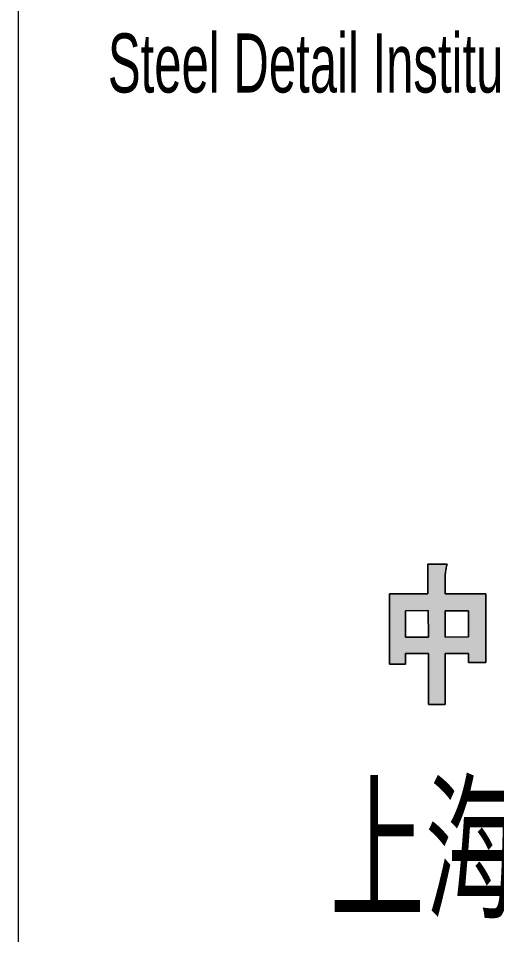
# Model space of a CAD drawing. Header units: millimetres. Extents: x 48 to 11980, y 100 to 8500.
# Drawn here: x 10798 to 11084, y 3703 to 4251 of the extents above; entities that cross this region are included whole.
import ezdxf

# ---------------------------------------------------------------- set-up
doc = ezdxf.new("R2010")
doc.units = ezdxf.units.MM
doc.linetypes.add('XKITLINE00', pattern=[0])
doc.layers.add('OtherObjectType', color=1, linetype='Continuous', lineweight=0)
doc.styles.add('$TD_AUDIT_GENERATED_(17A)', font='ARIAL.TTF')

# ---------------------------------------------------------------- blocks, each defined once
blk = doc.blocks.new('*A5')
at = {"layer": 'OtherObjectType'}
blk.add_hatch(color=7, dxfattribs=at).paths.add_polyline_path([(11053.33, 3880.66), (11067.35, 3880.79), (11067.3, 3896.44), (11077.66, 3906.6), (11077.69, 3865.6), (11067.33, 3865.52), (11067.3, 3870.89), (11053.41, 3870.99), (11053.33, 3840.37), (11043.31, 3840.36), (11043.3, 3870.93), (11029.64, 3870.94), (11029.62, 3864.51), (11020, 3864.58), (11020.04, 3906.54), (11042.95, 3906.61), (11042.95, 3924.3), (11054.54, 3924.23), (11054.36, 3923.65), (11054.2, 3923.06), (11053.93, 3921.88), (11053.71, 3920.69), (11053.55, 3919.48), (11053.39, 3917.66), (11053.33, 3907.84), (11053.31, 3906.62), (11077.66, 3906.6), (11043.21, 3896.72), (11029.61, 3896.4), (11029.63, 3880.65), (11043.3, 3880.65), (11043.21, 3896.72), (11077.66, 3906.6), (11067.3, 3896.44), (11053.31, 3896.45)], flags=17)
at = {"layer": 'OtherObjectType', "color": 7, "linetype": 'XKITLINE00', "lineweight": 0}
for p, q in [((10798, 8405.95), (10798, 192)), ((11054.54, 3924.23), (11042.95, 3924.3)), ((11042.95, 3924.3), (11042.95, 3906.61)), ((11042.95, 3906.61), (11042.95, 3924.3)), ((11042.95, 3924.3), (11054.54, 3924.23)), ((11053.93, 3921.88), (11054.2, 3923.06)), ((11054.2, 3923.06), (11053.93, 3921.88)), ((11054.2, 3923.06), (11054.36, 3923.65)), ((11054.36, 3923.65), (11054.2, 3923.06)), ((11054.36, 3923.65), (11054.54, 3924.23)), ((11054.54, 3924.23), (11054.36, 3923.65)), ((11053.33, 3907.84), (11053.39, 3917.66)), ((11053.39, 3917.66), (11053.33, 3907.84)), ((11053.39, 3917.66), (11053.55, 3919.48)), ((11053.55, 3919.48), (11053.39, 3917.66)), ((11053.55, 3919.48), (11053.71, 3920.69)), ((11053.71, 3920.69), (11053.55, 3919.48)), ((11053.71, 3920.69), (11053.93, 3921.88)), ((11053.93, 3921.88), (11053.71, 3920.69)), ((11020.04, 3906.54), (11020, 3864.58)), ((11020, 3864.58), (11020.04, 3906.54)), ((11042.95, 3906.61), (11020.04, 3906.54)), ((11020.04, 3906.54), (11042.95, 3906.61)), ((11053.31, 3906.62), (11053.33, 3907.84)), ((11053.33, 3907.84), (11053.31, 3906.62)), ((11077.66, 3906.6), (11053.31, 3906.62)), ((11053.31, 3906.62), (11077.66, 3906.6)), ((11077.69, 3865.6), (11077.66, 3906.6)), ((11077.66, 3906.6), (11077.69, 3865.6)), ((11029.61, 3896.4), (11043.21, 3896.72)), ((11043.21, 3896.72), (11029.61, 3896.4)), ((11029.63, 3880.65), (11029.61, 3896.4)), ((11029.61, 3896.4), (11029.63, 3880.65)), ((11043.21, 3896.72), (11043.3, 3880.65)), ((11043.3, 3880.65), (11043.21, 3896.72)), ((11053.33, 3880.66), (11053.31, 3896.45)), ((11053.31, 3896.45), (11067.3, 3896.44)), ((11067.3, 3896.44), (11053.31, 3896.45)), ((11053.31, 3896.45), (11053.33, 3880.66)), ((11067.3, 3896.44), (11067.35, 3880.79)), ((11067.35, 3880.79), (11067.3, 3896.44)), ((11043.3, 3880.65), (11029.63, 3880.65)), ((11029.63, 3880.65), (11043.3, 3880.65)), ((11067.35, 3880.79), (11053.33, 3880.66)), ((11053.33, 3880.66), (11067.35, 3880.79)), ((11029.62, 3864.51), (11029.64, 3870.94)), ((11029.64, 3870.94), (11029.62, 3864.51)), ((11029.64, 3870.94), (11043.3, 3870.93)), ((11043.3, 3870.93), (11029.64, 3870.94)), ((11043.3, 3870.93), (11043.31, 3840.36)), ((11043.31, 3840.36), (11043.3, 3870.93)), ((11053.33, 3840.37), (11053.41, 3870.99)), ((11053.41, 3870.99), (11053.33, 3840.37)), ((11053.41, 3870.99), (11067.3, 3870.89)), ((11067.3, 3870.89), (11053.41, 3870.99)), ((11067.3, 3870.89), (11067.33, 3865.52)), ((11067.33, 3865.52), (11067.3, 3870.89)), ((11020, 3864.58), (11029.62, 3864.51)), ((11029.62, 3864.51), (11020, 3864.58)), ((11067.33, 3865.52), (11077.69, 3865.6)), ((11077.69, 3865.6), (11067.33, 3865.52)), ((11043.31, 3840.36), (11053.33, 3840.37)), ((11053.33, 3840.37), (11043.31, 3840.36))]:
    blk.add_line(p, q, dxfattribs=at)
at = {"layer": 'OtherObjectType', "color": 7, "style": '$TD_AUDIT_GENERATED_(17A)', "width": 0.595}
for s, height, p in [('Steel Detail Institute', 35.315, (10851.59, 4206.28)), ('\\M+5C9CF\\M+5BAA3\\M+5B1A6\\M+5D2B1\\M+5BCAF\\M+5CDC5\\M+5D3D0\\M+5CFDE\\M+5B9AB\\M+5CBBE', 70, (10984.34, 3719.47))]:
    blk.add_text(s, height=height, dxfattribs=at).set_placement(p)

msp = doc.modelspace()

# ---------------------------------------------------------------- block references
at = {"lineweight": 0}
msp.add_blockref('*A5', (0, 0), dxfattribs=at)

doc.saveas('drawing.dxf')
